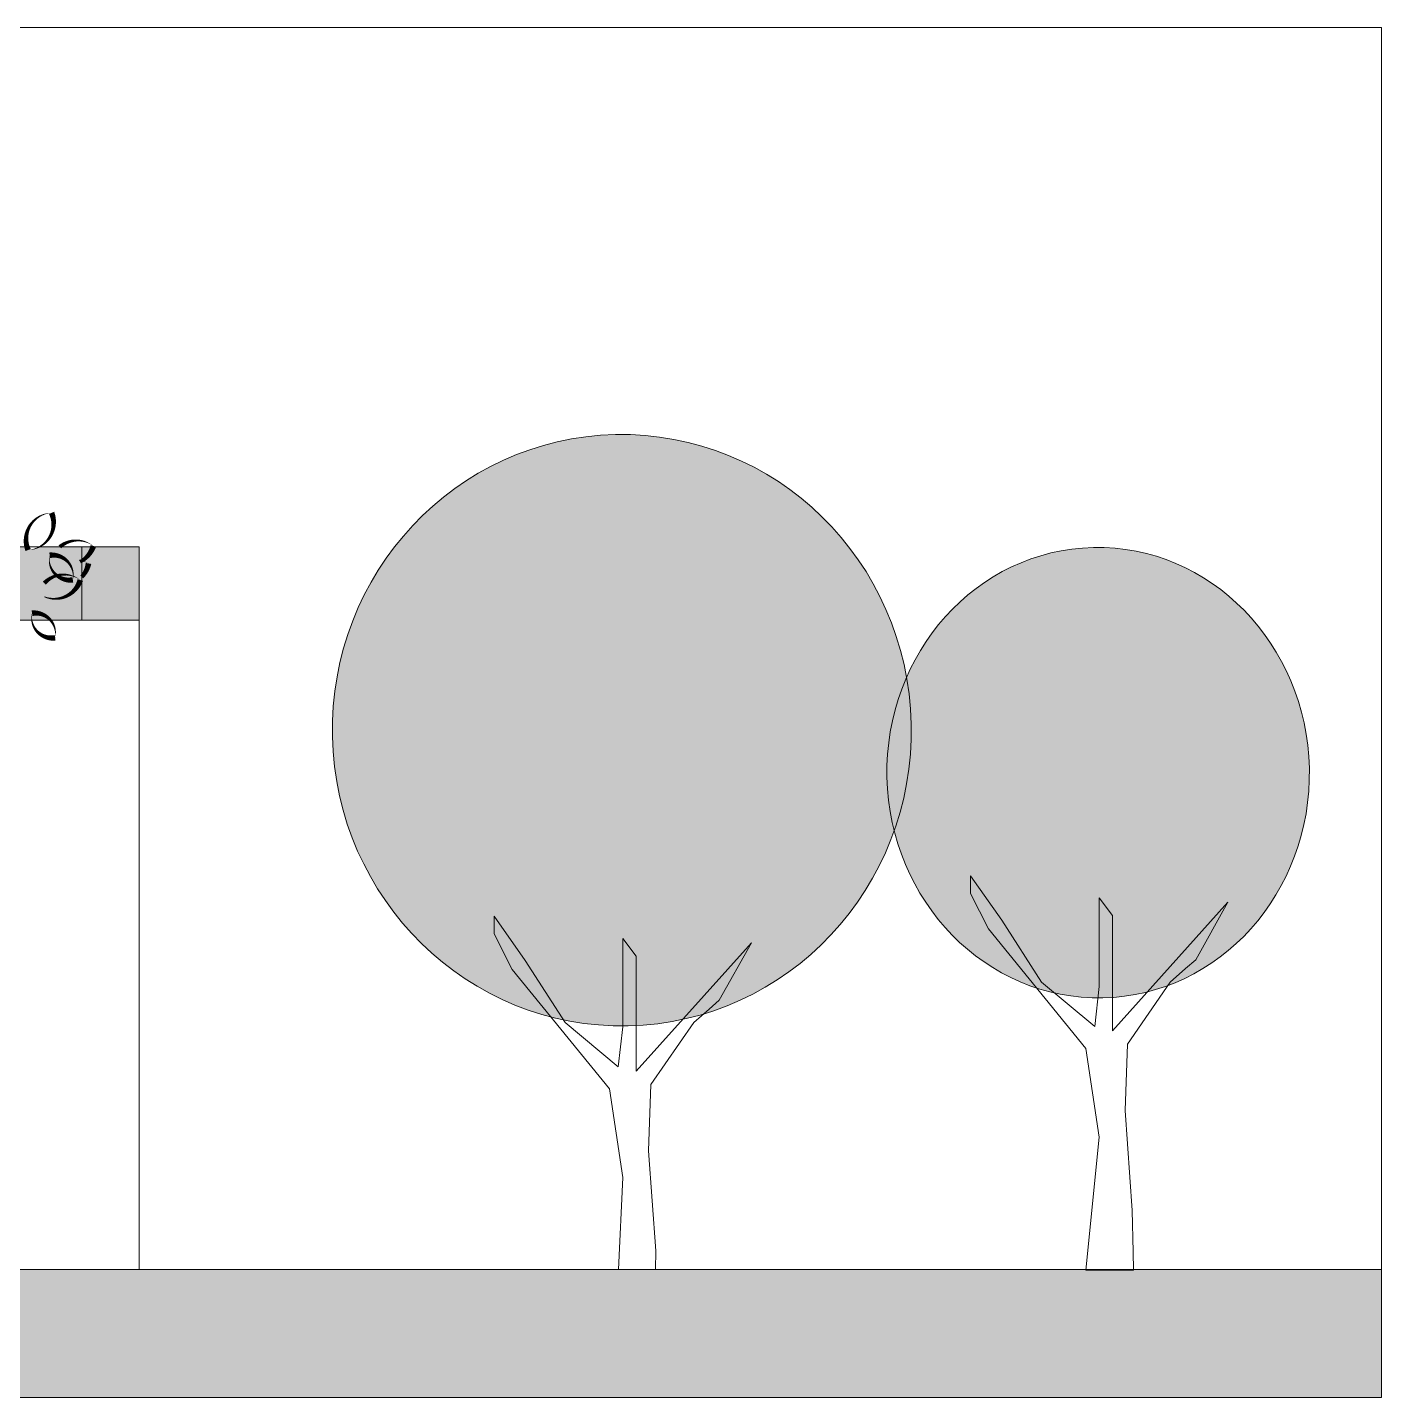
# Model space of a CAD drawing. Header units: metres. Extents: x -183 to 791, y -436 to 125.
# Drawn here: x 531.78 to 543.77, y -312.04 to -299.91 of the extents above; entities that cross this region are included whole.
import ezdxf

# ---------------------------------------------------------------- set-up
doc = ezdxf.new("R2010")
doc.units = ezdxf.units.M
doc.header["$MEASUREMENT"] = 0
doc.header["$XCLIPFRAME"] = 2
for name, color, linetype in [('01_SILNE', 1, 'Continuous'), ('okna', 4, 'Continuous'), ('srafa fasada', 253, 'Continuous'), ('SRAFY-TERÉN', 252, 'Continuous'), ('zariz.predmety', 203, 'Continuous')]:
    doc.layers.add(name, color=color, linetype=linetype)
doc.layers.add('FLOATING-WINDOWS', color=2, linetype='Continuous', plot=False)
picture_1 = doc.add_image_def('image2.jpg', size_in_pixel=(1024, 512))

msp = doc.modelspace()

# ---------------------------------------------------------------- hatches: boundary and pattern name
at = {"layer": 'srafa fasada', "linetype": 'Continuous', "lineweight": 0}
for points in [[(516.815, -305.16), (532.263, -305.16), (532.263, -304.51), (531.888, -304.51, -0.111208), (531.788, -304.538, -0.030698), (531.778, -304.51), (529.405, -304.51, -0.011226), (529.394, -304.516, 0.00708), (529.399, -304.51), (514.48, -304.51), (514.48, -308.2), (525.212, -308.2), (525.212, -310.91), (528.77, -310.91), (528.77, -308.21), (528.77, -307.11), (516.815, -307.11)], [(532.263, -305.16), (532.77, -305.16), (532.77, -304.51), (532.263, -304.51)]]:
    msp.add_hatch(color=253, dxfattribs=at).paths.add_polyline_path(points)
at = {"layer": 'SRAFY-TERÉN', "linetype": 'Continuous', "lineweight": 0}
msp.add_hatch(color=256, dxfattribs=at).paths.add_polyline_path([(543.77, -310.91), (541.575, -310.91), (541.575, -310.914), (541.153, -310.914), (541.153, -310.91), (530.835, -310.91, -0.032805), (530.813, -310.944, -0.021832), (530.783, -310.91), (521.936, -310.91), (518.986, -310.535), (508.562, -310.535, -0.013742), (508.557, -310.547, -0.069979), (508.492, -310.535), (507.93, -310.535), (507.93, -312.044), (543.77, -312.044)])
at = {"layer": 'zariz.predmety', "linetype": 'Continuous', "lineweight": 0}
h = msp.add_hatch(color=84, dxfattribs=at)
edge = h.paths.add_edge_path()
edge.add_ellipse((537.044, -306.134), major_axis=(0.056, -2.618), ratio=0.978577, start_angle=0, end_angle=360, ccw=False)
h = msp.add_hatch(color=84, dxfattribs=at)
edge = h.paths.add_edge_path()
edge.add_ellipse((541.261, -306.51), major_axis=(0.042, -1.994), ratio=0.937649, start_angle=0, end_angle=360, ccw=False)

# ---------------------------------------------------------------- linework, layer by layer
at = {"layer": '01_SILNE', "linetype": 'Continuous', "lineweight": 0}
for p, q in [((532.263, -304.51), (521.58, -304.51)), ((532.263, -305.16), (532.263, -304.51)), ((516.815, -305.16), (532.263, -305.16)), ((521.936, -310.91), (543.77, -310.91))]:
    msp.add_line(p, q, dxfattribs=at)
at = {"layer": 'FLOATING-WINDOWS', "linetype": 'Continuous', "lineweight": 0}
msp.add_line((543.77, -310.91), (543.77, -299.91), dxfattribs=at)
msp.add_line((543.77, -310.91), (543.77, -299.91), dxfattribs=at)
at = {"layer": 'FLOATING-WINDOWS', "color": 254, "linetype": 'Continuous', "lineweight": 0}
msp.add_line((532.263, -304.51), (532.77, -304.51), dxfattribs=at)
at = {"layer": 'FLOATING-WINDOWS', "linetype": 'Continuous', "lineweight": 0, "flags": 128}
for points in [[(514.48, -304.51), (514.48, -308.2), (525.212, -308.2), (525.212, -310.91), (528.77, -310.91), (528.77, -307.11), (516.815, -307.11), (516.815, -305.16), (532.263, -305.16), (532.263, -304.51)], [(507.93, -310.535), (507.93, -312.044), (543.77, -312.044), (543.77, -310.91), (521.936, -310.91), (518.986, -310.535)]]:
    msp.add_lwpolyline(points, close=True, dxfattribs=at)
at = {"layer": 'FLOATING-WINDOWS', "linetype": 'Continuous', "lineweight": 0}
msp.add_lwpolyline([(532.263, -305.16), (532.77, -305.16), (532.77, -304.51), (532.263, -304.51)], close=True, dxfattribs=at)
at = {"layer": 'okna', "linetype": 'Continuous', "lineweight": 0}
msp.add_line((532.77, -304.51), (532.77, -310.91), dxfattribs=at)
at = {"layer": 'zariz.predmety', "color": 253, "linetype": 'Continuous', "ltscale": 0.001}
for points in [[(531.788, -304.538, 0, 0, 0.520567), (531.788, -304.538, 0, 0.05, 0.520567), (531.996, -304.209, 0, 0.05, 0.520567), (531.788, -304.538, 0.05, 0.05, 0)], [(531.979, -304.585, 0, 0, 0.520567), (531.979, -304.585, 0, 0.05, 0.520567), (532.184, -304.803, 0, 0.05, 0.520567), (531.979, -304.585, 0.05, 0.05, 0)], [(531.823, -305.098, 0, 0, 0.520567), (531.823, -305.098, 0, 0.05, 0.520567), (532.027, -305.316, 0, 0.05, 0.520567), (531.823, -305.098, 0.05, 0.05, 0)]]:
    msp.add_lwpolyline(points, format="xyseb", close=True, dxfattribs=at)
for points in [[(532.248, -304.643, 0.0293, 0.05, 0.201601), (532.366, -304.502, 0, 0.0352, 0.351589), (532.069, -304.51, 0, 0, 0)], [(532.263, -304.777, 0.0351, 0.05, 0.143938), (532.323, -304.657, 0, 0, 0), (532.323, -304.657, 0, 0.0098, 0.09434), (532.24, -304.627, 0, 0, 0)], [(531.932, -304.952, 0.00657, 0.05, 0.44288), (532.25, -304.804, 0, 0.0385, 0.387665), (531.932, -304.832, 0, 0, 0)]]:
    msp.add_lwpolyline(points, format="xyseb", dxfattribs=at)
at = {"layer": 'zariz.predmety', "color": 84, "linetype": 'Continuous', "lineweight": 0}
for points in [[(541.153, -310.914), (541.27, -309.737), (541.153, -308.953), (540.289, -307.894), (540.132, -307.58), (540.132, -307.423), (540.407, -307.815), (540.76, -308.364), (541.231, -308.757), (541.27, -308.403), (541.27, -307.619), (541.388, -307.776), (541.388, -308.796), (542.408, -307.658), (542.125, -308.167), (542.125, -308.167), (542.125, -308.167), (542.034, -308.245), (541.898, -308.364), (541.52, -308.914), (541.499, -309.501), (541.563, -310.386), (541.571, -310.752), (541.575, -310.914)], [(537.014, -310.91), (537.053, -310.095), (536.935, -309.311), (536.072, -308.252), (535.915, -307.938), (535.915, -307.781), (536.189, -308.173), (536.543, -308.722), (537.013, -309.115), (537.053, -308.762), (537.053, -307.977), (537.17, -308.134), (537.17, -309.154), (538.191, -308.016), (537.907, -308.525), (537.907, -308.525), (537.907, -308.525), (537.817, -308.604), (537.681, -308.722), (537.302, -309.272), (537.281, -309.859), (537.345, -310.744), (537.343, -310.91), (537.343, -310.91)]]:
    msp.add_lwpolyline(points, close=True, dxfattribs=at)
at = {"layer": 'zariz.predmety', "color": 84, "linetype": 'Continuous', "lineweight": 0, "extrusion": (0, 0, -1)}
for centre, major_axis, ratio, start_param, end_param in [((537.044, -306.134), (0.056, -2.618), 0.978577, -9.424778, -3.141593), ((541.261, -306.51), (0.042, -1.994), 0.937649, -4.712389, 1.570796)]:
    msp.add_ellipse(centre, major_axis=major_axis, ratio=ratio, start_param=start_param, end_param=end_param, dxfattribs=at)

# ---------------------------------------------------------------- pictures from other files: only their frames are drawn
at = {"linetype": 'Continuous', "lineweight": 0}
image = msp.add_image(picture_1, insert=(484.789, -325.96), size_in_units=(139.945, 69.972), dxfattribs=at)
image.set_boundary_path([(212.73, 376.683), (176.145, 376.683), (176.145, 398.635), (168.828, 398.635), (168.885, 320.89), (328.707, 320.89), (431.075, 320.89), (431.075, 390.898), (431.075, 383.412), (431.075, 401.378), (403.221, 401.378), (350.586, 401.378), (350.586, 354.548), (291.756, 354.548), (291.756, 349.792), (291.479, 349.426), (290.204, 349.426), (289.927, 349.792), (289.927, 354.548), (273.079, 354.548), (253.56, 354.548), (253.56, 349.792), (253.283, 349.426), (252.009, 349.426), (251.731, 349.792), (251.731, 354.548), (216.755, 354.548), (216.755, 398.635), (210.17, 398.635), (210.17, 381.988), (211.982, 377.854), (212.73, 377.854), (212.73, 376.683)])

doc.saveas('drawing.dxf')
